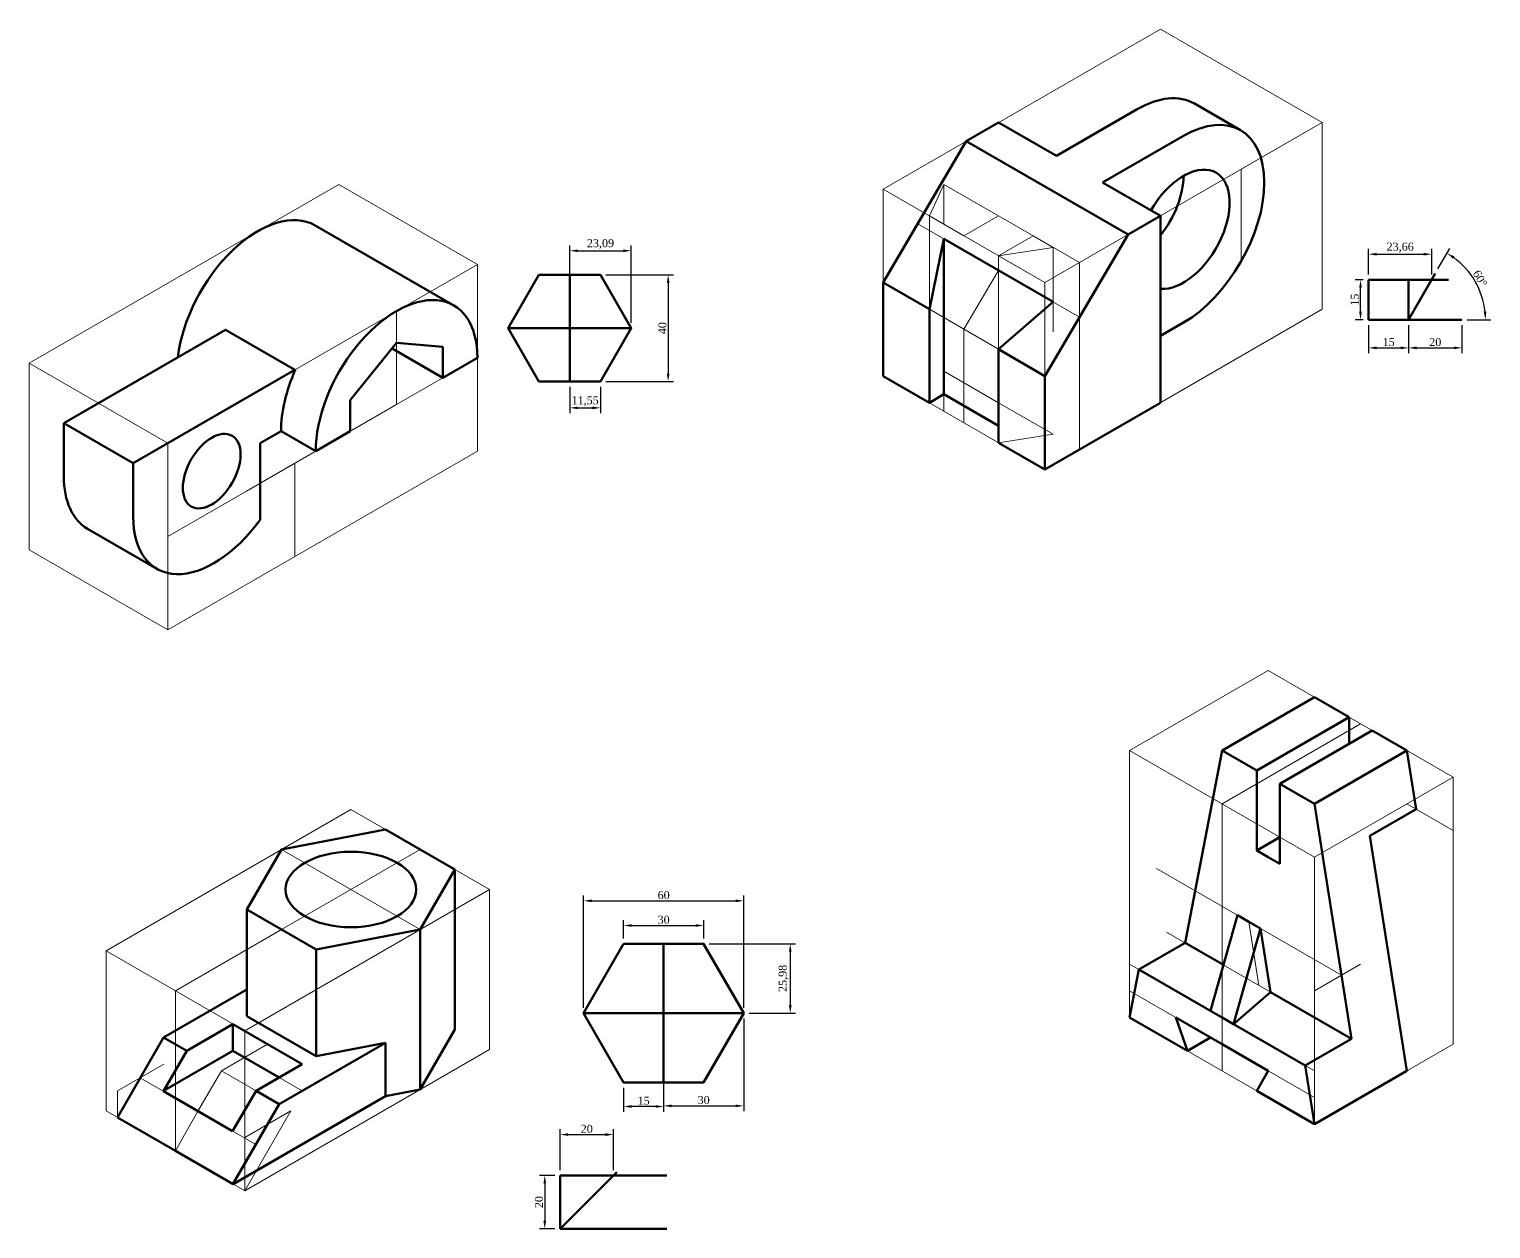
# Model space of a CAD drawing. Header units: millimetres. Extents: x 2048 to 5316, y 978 to 2109.
# Drawn here: x 4426 to 4974, y 1593 to 2042 of the extents above; entities that cross this region are included whole.
import ezdxf

# ---------------------------------------------------------------- set-up
doc = ezdxf.new("R2010")
doc.units = ezdxf.units.MM
for name, color, linetype, lineweight in [('Dark', 2, 'Continuous', 60), ('Light', 4, 'Continuous', 5), ('Medium', 6, 'Continuous', 20)]:
    doc.layers.add(name, color=color, linetype=linetype, lineweight=lineweight)
doc.styles.get("Standard").update_dxf_attribs({"font": 'times.ttf'})
doc.dimstyles.new('ISO-25', dxfattribs={"dimtxt": 3, "dimasz": 3, "dimexe": 2, "dimexo": 2, "dimtad": 1, "dimtoh": 1, "dimtxsty": 'Standard', "dimcen": 2.5, "dimadec": 0, "dimazin": 0, "dimtfac": 1, "dimtmove": 0, "dimatfit": 2, "dimfxl": 1, "dimarcsym": 0})

# ---------------------------------------------------------------- blocks, each defined once
blk = doc.blocks.new('*D37')
at = {"layer": 'Dark', "color": 0, "lineweight": -2, "transparency": 16777216}
for p, q in [((4642.05, 1950.11), (4667.41, 1950.11)), ((4665.41, 1947.11), (4665.41, 1913.11)), ((4642.05, 1910.11), (4667.41, 1910.11))]:
    blk.add_line(p, q, dxfattribs=at)
at = {"layer": 'Dark', "color": 0, "transparency": 16777216}
for points in [[(4664.91, 1947.11), (4665.91, 1947.11), (4665.41, 1950.11)], [(4664.91, 1913.11), (4665.91, 1913.11), (4665.41, 1910.11)]]:
    blk.add_solid(points, dxfattribs=at)
at = {"layer": 'Defpoints', "color": 0, "transparency": 16777216}
for p in [(4640.05, 1950.11), (4640.05, 1910.11), (4665.41, 1910.11)]:
    blk.add_point(p, dxfattribs=at)
at = {"layer": 'Dark', "color": 0, "transparency": 16777216, "insert": (4663.26, 1930.11), "char_height": 3, "attachment_point": 5, "rotation": 90}
blk.add_mtext('40', dxfattribs=at)
blk = doc.blocks.new('*D38')
at = {"layer": 'Dark', "color": 0, "lineweight": -2, "transparency": 16777216}
for p, q in [((4628.5, 1932.11), (4628.5, 1961.15)), ((4631.5, 1959.15), (4648.6, 1959.15)), ((4651.6, 1932.11), (4651.6, 1961.15))]:
    blk.add_line(p, q, dxfattribs=at)
at = {"layer": 'Dark', "color": 0, "transparency": 16777216}
for points in [[(4631.5, 1959.65), (4631.5, 1958.65), (4628.5, 1959.15)], [(4648.6, 1959.65), (4648.6, 1958.65), (4651.6, 1959.15)]]:
    blk.add_solid(points, dxfattribs=at)
at = {"layer": 'Defpoints', "color": 0, "transparency": 16777216}
for p in [(4651.6, 1959.15), (4628.5, 1930.11), (4651.6, 1930.11)]:
    blk.add_point(p, dxfattribs=at)
at = {"layer": 'Dark', "color": 0, "transparency": 16777216, "insert": (4640.05, 1961.64), "char_height": 3, "attachment_point": 5}
blk.add_mtext('23,09', dxfattribs=at)
blk = doc.blocks.new('*D39')
at = {"layer": 'Dark', "color": 0, "lineweight": -2, "transparency": 16777216}
for p, q in [((4628.5, 1908.11), (4628.5, 1898.25)), ((4640.05, 1908.11), (4640.05, 1898.25)), ((4631.5, 1900.25), (4637.05, 1900.25))]:
    blk.add_line(p, q, dxfattribs=at)
at = {"layer": 'Dark', "color": 0, "transparency": 16777216}
for points in [[(4631.5, 1900.75), (4631.5, 1899.75), (4628.5, 1900.25)], [(4637.05, 1900.75), (4637.05, 1899.75), (4640.05, 1900.25)]]:
    blk.add_solid(points, dxfattribs=at)
at = {"layer": 'Defpoints', "color": 0, "transparency": 16777216}
for p in [(4628.5, 1910.11), (4640.05, 1910.11), (4640.05, 1900.25)]:
    blk.add_point(p, dxfattribs=at)
at = {"layer": 'Dark', "color": 0, "transparency": 16777216, "insert": (4634.28, 1902.74), "char_height": 3, "attachment_point": 5}
blk.add_mtext('11,55', dxfattribs=at)
blk = doc.blocks.new('*D40')
at = {"layer": 'Dark', "color": 0, "lineweight": -2, "transparency": 16777216}
for p, q in [((4648.73, 1701.35), (4648.73, 1708.2)), ((4651.73, 1706.2), (4675.73, 1706.2)), ((4678.73, 1701.35), (4678.73, 1708.2))]:
    blk.add_line(p, q, dxfattribs=at)
at = {"layer": 'Dark', "color": 0, "transparency": 16777216}
for points in [[(4651.73, 1706.7), (4651.73, 1705.7), (4648.73, 1706.2)], [(4675.73, 1706.7), (4675.73, 1705.7), (4678.73, 1706.2)]]:
    blk.add_solid(points, dxfattribs=at)
at = {"layer": 'Defpoints', "color": 0, "transparency": 16777216}
for p in [(4678.73, 1706.2), (4648.73, 1699.35), (4678.73, 1699.35)]:
    blk.add_point(p, dxfattribs=at)
at = {"layer": 'Dark', "color": 0, "transparency": 16777216, "insert": (4663.73, 1708.35), "char_height": 3, "attachment_point": 5}
blk.add_mtext('30', dxfattribs=at)
blk = doc.blocks.new('*D41')
at = {"layer": 'Dark', "color": 0, "lineweight": -2, "transparency": 16777216}
for p, q in [((4633.73, 1675.37), (4633.73, 1717.45)), ((4636.73, 1715.45), (4690.73, 1715.45)), ((4693.73, 1675.37), (4693.73, 1717.45))]:
    blk.add_line(p, q, dxfattribs=at)
at = {"layer": 'Dark', "color": 0, "transparency": 16777216}
for points in [[(4636.73, 1715.95), (4636.73, 1714.95), (4633.73, 1715.45)], [(4690.73, 1715.95), (4690.73, 1714.95), (4693.73, 1715.45)]]:
    blk.add_solid(points, dxfattribs=at)
at = {"layer": 'Defpoints', "color": 0, "transparency": 16777216}
for p in [(4693.73, 1715.45), (4633.73, 1673.37), (4693.73, 1673.37)]:
    blk.add_point(p, dxfattribs=at)
at = {"layer": 'Dark', "color": 0, "transparency": 16777216, "insert": (4663.73, 1717.6), "char_height": 3, "attachment_point": 5}
blk.add_mtext('60', dxfattribs=at)
blk = doc.blocks.new('*D42')
at = {"layer": 'Dark', "color": 0, "lineweight": -2, "transparency": 16777216}
for p, q in [((4680.73, 1699.35), (4713.19, 1699.35)), ((4711.19, 1696.35), (4711.19, 1676.37)), ((4695.73, 1673.37), (4713.19, 1673.37))]:
    blk.add_line(p, q, dxfattribs=at)
at = {"layer": 'Dark', "color": 0, "transparency": 16777216}
for points in [[(4710.69, 1696.35), (4711.69, 1696.35), (4711.19, 1699.35)], [(4710.69, 1676.37), (4711.69, 1676.37), (4711.19, 1673.37)]]:
    blk.add_solid(points, dxfattribs=at)
at = {"layer": 'Defpoints', "color": 0, "transparency": 16777216}
for p in [(4678.73, 1699.35), (4693.73, 1673.37), (4711.19, 1673.37)]:
    blk.add_point(p, dxfattribs=at)
at = {"layer": 'Dark', "color": 0, "transparency": 16777216, "insert": (4708.7, 1686.36), "char_height": 3, "attachment_point": 5, "rotation": 90}
blk.add_mtext('25,98', dxfattribs=at)
blk = doc.blocks.new('*D43')
at = {"layer": 'Dark', "color": 0, "lineweight": -2, "transparency": 16777216}
for p, q in [((4648.73, 1645.39), (4648.73, 1636.35)), ((4663.73, 1645.39), (4663.73, 1636.35)), ((4660.73, 1638.35), (4651.73, 1638.35))]:
    blk.add_line(p, q, dxfattribs=at)
at = {"layer": 'Dark', "color": 0, "transparency": 16777216}
for points in [[(4651.73, 1638.85), (4651.73, 1637.85), (4648.73, 1638.35)], [(4660.73, 1638.85), (4660.73, 1637.85), (4663.73, 1638.35)]]:
    blk.add_solid(points, dxfattribs=at)
at = {"layer": 'Defpoints', "color": 0, "transparency": 16777216}
for p in [(4648.73, 1647.39), (4663.73, 1647.39), (4648.73, 1638.35)]:
    blk.add_point(p, dxfattribs=at)
at = {"layer": 'Dark', "color": 0, "transparency": 16777216, "insert": (4656.23, 1640.5), "char_height": 3, "attachment_point": 5}
blk.add_mtext('15', dxfattribs=at)
blk = doc.blocks.new('*D44')
at = {"layer": 'Dark', "color": 0, "lineweight": -2, "transparency": 16777216}
for p, q in [((4663.73, 1671.37), (4663.73, 1636.6)), ((4693.73, 1671.37), (4693.73, 1636.6)), ((4666.73, 1638.6), (4690.73, 1638.6))]:
    blk.add_line(p, q, dxfattribs=at)
at = {"layer": 'Dark', "color": 0, "transparency": 16777216}
for points in [[(4666.73, 1639.1), (4666.73, 1638.1), (4663.73, 1638.6)], [(4690.73, 1639.1), (4690.73, 1638.1), (4693.73, 1638.6)]]:
    blk.add_solid(points, dxfattribs=at)
at = {"layer": 'Defpoints', "color": 0, "transparency": 16777216}
for p in [(4663.73, 1673.37), (4693.73, 1673.37), (4693.73, 1638.6)]:
    blk.add_point(p, dxfattribs=at)
at = {"layer": 'Dark', "color": 0, "transparency": 16777216, "insert": (4678.73, 1640.75), "char_height": 3, "attachment_point": 5}
blk.add_mtext('30', dxfattribs=at)
blk = doc.blocks.new('*D45')
at = {"layer": 'Dark', "color": 0, "lineweight": -2, "transparency": 16777216}
for p, q in [((4624.91, 1614.51), (4624.91, 1629.81)), ((4627.91, 1627.81), (4641.91, 1627.81)), ((4644.91, 1614.51), (4644.91, 1629.81))]:
    blk.add_line(p, q, dxfattribs=at)
at = {"layer": 'Dark', "color": 0, "transparency": 16777216}
for points in [[(4627.91, 1628.31), (4627.91, 1627.31), (4624.91, 1627.81)], [(4641.91, 1628.31), (4641.91, 1627.31), (4644.91, 1627.81)]]:
    blk.add_solid(points, dxfattribs=at)
at = {"layer": 'Defpoints', "color": 0, "transparency": 16777216}
for p in [(4644.91, 1627.81), (4624.91, 1612.51), (4644.91, 1612.51)]:
    blk.add_point(p, dxfattribs=at)
at = {"layer": 'Dark', "color": 0, "transparency": 16777216, "insert": (4634.91, 1629.96), "char_height": 3, "attachment_point": 5}
blk.add_mtext('20', dxfattribs=at)
blk = doc.blocks.new('*D46')
at = {"layer": 'Dark', "color": 0, "lineweight": -2, "transparency": 16777216}
for p, q in [((4622.91, 1612.51), (4617.15, 1612.51)), ((4619.15, 1609.51), (4619.15, 1595.51)), ((4622.91, 1592.51), (4617.15, 1592.51))]:
    blk.add_line(p, q, dxfattribs=at)
at = {"layer": 'Dark', "color": 0, "transparency": 16777216}
for points in [[(4618.65, 1609.51), (4619.65, 1609.51), (4619.15, 1612.51)], [(4618.65, 1595.51), (4619.65, 1595.51), (4619.15, 1592.51)]]:
    blk.add_solid(points, dxfattribs=at)
at = {"layer": 'Defpoints', "color": 0, "transparency": 16777216}
for p in [(4624.91, 1612.51), (4619.15, 1592.51), (4624.91, 1592.51)]:
    blk.add_point(p, dxfattribs=at)
at = {"layer": 'Dark', "color": 0, "transparency": 16777216, "insert": (4617, 1602.51), "char_height": 3, "attachment_point": 5, "rotation": 90}
blk.add_mtext('20', dxfattribs=at)
blk = doc.blocks.new('*D50')
at = {"layer": 'Dark', "color": 0, "lineweight": -2, "transparency": 16777216}
for p, q in [((4943.01, 1931.28), (4943.01, 1920.74)), ((4963.01, 1931.28), (4963.01, 1920.74)), ((4946.01, 1922.74), (4960.01, 1922.74))]:
    blk.add_line(p, q, dxfattribs=at)
at = {"layer": 'Dark', "color": 0, "transparency": 16777216}
for points in [[(4946.01, 1923.24), (4946.01, 1922.24), (4943.01, 1922.74)], [(4960.01, 1923.24), (4960.01, 1922.24), (4963.01, 1922.74)]]:
    blk.add_solid(points, dxfattribs=at)
at = {"layer": 'Defpoints', "color": 0, "transparency": 16777216}
for p in [(4943.01, 1933.28), (4963.01, 1933.28), (4963.01, 1922.74)]:
    blk.add_point(p, dxfattribs=at)
at = {"layer": 'Dark', "color": 0, "transparency": 16777216, "insert": (4953.01, 1924.9), "char_height": 3, "attachment_point": 5}
blk.add_mtext('20', dxfattribs=at)
blk = doc.blocks.new('*D51')
at = {"layer": 'Dark', "color": 0, "lineweight": -2, "transparency": 16777216}
for p, q in [((4954.01, 1952.34), (4958.41, 1959.95)), ((4965.01, 1933.28), (4973.8, 1933.28))]:
    blk.add_line(p, q, dxfattribs=at)
blk.add_arc((4943.01, 1933.28), 28.79, 5.9724, 54.0276, dxfattribs=at)
at = {"layer": 'Dark', "color": 0, "transparency": 16777216}
for points in [[(4959.65, 1956.17), (4960.2, 1957.01), (4957.41, 1958.22)], [(4972.15, 1936.31), (4971.15, 1936.25), (4971.8, 1933.28)]]:
    blk.add_solid(points, dxfattribs=at)
at = {"layer": 'Defpoints', "color": 0, "transparency": 16777216}
for p in [(4953.01, 1950.6), (4970.07, 1943.13), (4943.01, 1933.28), (4943.01, 1933.28), (4963.01, 1933.28)]:
    blk.add_point(p, dxfattribs=at)
at = {"layer": 'Dark', "color": 0, "transparency": 16777216, "insert": (4969.81, 1948.76), "char_height": 3, "attachment_point": 5, "rotation": 300}
blk.add_mtext('60°', dxfattribs=at)
blk = doc.blocks.new('*D52')
at = {"layer": 'Dark', "color": 0, "lineweight": -2, "transparency": 16777216}
for p, q in [((4928.01, 1931.28), (4928.01, 1920.74)), ((4943.01, 1931.28), (4943.01, 1920.74)), ((4931.01, 1922.74), (4940.01, 1922.74))]:
    blk.add_line(p, q, dxfattribs=at)
at = {"layer": 'Dark', "color": 0, "transparency": 16777216}
for points in [[(4931.01, 1923.24), (4931.01, 1922.24), (4928.01, 1922.74)], [(4940.01, 1923.24), (4940.01, 1922.24), (4943.01, 1922.74)]]:
    blk.add_solid(points, dxfattribs=at)
at = {"layer": 'Defpoints', "color": 0, "transparency": 16777216}
for p in [(4928.01, 1933.28), (4943.01, 1933.28), (4943.01, 1922.74)]:
    blk.add_point(p, dxfattribs=at)
at = {"layer": 'Dark', "color": 0, "transparency": 16777216, "insert": (4935.51, 1924.9), "char_height": 3, "attachment_point": 5}
blk.add_mtext('15', dxfattribs=at)
blk = doc.blocks.new('*D53')
at = {"layer": 'Dark', "color": 0, "lineweight": -2, "transparency": 16777216}
for p, q in [((4926.01, 1948.28), (4922.98, 1948.28)), ((4924.98, 1936.28), (4924.98, 1945.28)), ((4926.01, 1933.28), (4922.98, 1933.28))]:
    blk.add_line(p, q, dxfattribs=at)
at = {"layer": 'Dark', "color": 0, "transparency": 16777216}
for points in [[(4924.48, 1945.28), (4925.48, 1945.28), (4924.98, 1948.28)], [(4924.48, 1936.28), (4925.48, 1936.28), (4924.98, 1933.28)]]:
    blk.add_solid(points, dxfattribs=at)
at = {"layer": 'Defpoints', "color": 0, "transparency": 16777216}
for p in [(4924.98, 1948.28), (4928.01, 1948.28), (4928.01, 1933.28)]:
    blk.add_point(p, dxfattribs=at)
at = {"layer": 'Dark', "color": 0, "transparency": 16777216, "insert": (4922.83, 1940.78), "char_height": 3, "attachment_point": 5, "rotation": 90}
blk.add_mtext('15', dxfattribs=at)
blk = doc.blocks.new('*D54')
at = {"layer": 'Dark', "color": 0, "lineweight": -2, "transparency": 16777216}
for p, q in [((4928.01, 1950.28), (4928.01, 1959.85)), ((4931.01, 1957.85), (4948.67, 1957.85)), ((4951.67, 1950.28), (4951.67, 1959.85))]:
    blk.add_line(p, q, dxfattribs=at)
at = {"layer": 'Dark', "color": 0, "transparency": 16777216}
for points in [[(4931.01, 1958.35), (4931.01, 1957.35), (4928.01, 1957.85)], [(4948.67, 1958.35), (4948.67, 1957.35), (4951.67, 1957.85)]]:
    blk.add_solid(points, dxfattribs=at)
at = {"layer": 'Defpoints', "color": 0, "transparency": 16777216}
for p in [(4951.67, 1957.85), (4928.01, 1948.28), (4951.67, 1948.28)]:
    blk.add_point(p, dxfattribs=at)
at = {"layer": 'Dark', "color": 0, "transparency": 16777216, "insert": (4939.84, 1960.35), "char_height": 3, "attachment_point": 5}
blk.add_mtext('23,66', dxfattribs=at)

msp = doc.modelspace()

# ---------------------------------------------------------------- linework, layer by layer
at = {"layer": 'Dark'}
for p, q in [((4841.275, 2012.194), (4810.964, 1994.694)), ((4862.708, 2014.317), (4880.028, 2004.317)), ((4789.313, 2007.194), (4777.189, 2000.194)), ((4810.964, 1994.694), (4789.313, 2007.194)), ((4777.189, 2000.194), (4746.012, 1947.194)), ((4837.811, 1965.194), (4777.189, 2000.194)), ((4858.595, 2002.194), (4828.284, 1984.694)), ((4849.935, 1972.194), (4828.284, 1984.694)), ((4533.059, 1968.659), (4585.021, 1938.659)), ((4849.935, 1972.194), (4837.811, 1965.194)), ((4849.935, 1972.194), (4849.935, 1902.194)), ((4763.333, 1937.194), (4768.823, 1963.607)), ((4768.823, 1963.607), (4809.804, 1939.947)), ((4768.823, 1963.607), (4768.823, 1905.364)), ((4837.811, 1965.194), (4806.634, 1912.194)), ((4943.011, 1933.284), (4953.011, 1950.604)), ((4628.503, 1950.106), (4628.503, 1910.106)), ((4746.012, 1912.194), (4746.012, 1947.194)), ((4746.012, 1947.194), (4763.333, 1937.194)), ((4943.011, 1948.284), (4928.011, 1948.284)), ((4928.011, 1948.284), (4928.011, 1933.284)), ((4943.011, 1933.284), (4943.011, 1948.284)), ((4943.011, 1948.284), (4958.011, 1948.284)), ((4789.313, 1922.194), (4809.804, 1939.947)), ((4763.333, 1937.194), (4763.333, 1902.194)), ((4438.88, 1894.536), (4499.502, 1929.536)), ((4499.502, 1929.536), (4525.483, 1914.536)), ((4605.409, 1930.106), (4651.597, 1930.106)), ((4849.935, 1927.194), (4858.595, 1932.194)), ((4928.011, 1933.284), (4943.011, 1933.284)), ((4943.011, 1933.284), (4963.011, 1933.284)), ((4546.267, 1903.086), (4563.588, 1924.626)), ((4563.588, 1924.626), (4580.908, 1923.086)), ((4580.908, 1911.536), (4561.891, 1922.516)), ((4580.908, 1911.536), (4580.908, 1923.086)), ((4593.899, 1919.036), (4580.908, 1911.536)), ((4806.634, 1912.194), (4789.313, 1922.194)), ((4789.313, 1922.194), (4789.313, 1887.194)), ((4464.861, 1879.536), (4525.483, 1914.536)), ((4746.012, 1912.194), (4763.333, 1902.194)), ((4806.634, 1877.194), (4806.634, 1912.194)), ((4546.267, 1891.536), (4546.267, 1903.086)), ((4763.333, 1902.194), (4768.823, 1905.364)), ((4768.823, 1905.364), (4789.313, 1893.534)), ((4849.935, 1902.194), (4806.634, 1877.194)), ((4438.88, 1874.536), (4438.88, 1894.536)), ((4464.861, 1879.536), (4438.88, 1894.536)), ((4512.492, 1887.036), (4520.286, 1891.536)), ((4533.277, 1884.036), (4520.286, 1891.536)), ((4533.277, 1884.036), (4546.267, 1891.536)), ((4512.492, 1858.313), (4512.492, 1887.036)), ((4806.634, 1877.194), (4789.313, 1887.194)), ((4464.861, 1859.536), (4464.861, 1879.536)), ((4447.758, 1854.913), (4473.739, 1839.913)), ((4873.051, 1771.757), (4907.692, 1791.757)), ((4920.683, 1784.257), (4907.692, 1791.757)), ((4886.042, 1764.257), (4920.683, 1784.257)), ((4920.683, 1784.257), (4920.683, 1774.257)), ((4894.702, 1759.257), (4929.343, 1779.257)), ((4929.343, 1779.257), (4942.333, 1771.757)), ((4873.051, 1771.757), (4859.195, 1699.757)), ((4886.042, 1764.257), (4873.051, 1771.757)), ((4942.333, 1771.757), (4907.692, 1751.757)), ((4942.333, 1771.757), (4945.797, 1749.757)), ((4886.042, 1764.257), (4886.042, 1734.257)), ((4894.702, 1759.257), (4907.692, 1751.757)), ((4894.702, 1729.257), (4894.702, 1759.257)), ((4907.692, 1751.757), (4921.549, 1663.757)), ((4945.797, 1749.757), (4928.477, 1739.757)), ((4520.506, 1734.692), (4559.477, 1742.192)), ((4572.467, 1734.692), (4559.477, 1742.192)), ((4886.042, 1734.257), (4894.702, 1739.257)), ((4928.477, 1739.757), (4942.333, 1651.757)), ((4507.515, 1712.192), (4520.506, 1734.692)), ((4572.467, 1734.692), (4585.458, 1727.192)), ((4886.042, 1734.257), (4890.372, 1731.757)), ((4890.372, 1731.757), (4894.702, 1729.257)), ((4572.467, 1704.692), (4585.458, 1727.192)), ((4585.458, 1727.192), (4585.458, 1667.192)), ((4520.506, 1704.692), (4507.515, 1712.192)), ((4507.515, 1712.192), (4507.515, 1672.192)), ((4878.825, 1710.09), (4868.721, 1674.257)), ((4883.155, 1707.59), (4878.825, 1710.09)), ((4520.506, 1704.692), (4533.496, 1697.192)), ((4533.496, 1697.192), (4572.467, 1704.692)), ((4572.467, 1704.692), (4572.467, 1644.692)), ((4887.485, 1705.09), (4877.381, 1669.257)), ((4883.155, 1707.59), (4887.485, 1705.09)), ((4887.485, 1705.09), (4891.238, 1681.257)), ((4663.728, 1699.349), (4663.728, 1647.387)), ((4841.874, 1689.757), (4859.195, 1699.757)), ((4859.195, 1699.757), (4873.571, 1691.457)), ((4533.496, 1697.192), (4533.496, 1657.192)), ((4841.874, 1689.757), (4838.41, 1671.757)), ((4904.228, 1653.757), (4841.874, 1689.757)), ((4476.262, 1664.256), (4507.515, 1682.215)), ((4877.381, 1669.257), (4891.238, 1681.257)), ((4891.238, 1681.257), (4921.549, 1663.757)), ((4507.515, 1672.192), (4533.496, 1657.192)), ((4633.728, 1673.368), (4693.728, 1673.368)), ((4838.41, 1671.757), (4860.061, 1659.257)), ((4873.051, 1661.757), (4855.731, 1671.757)), ((4855.731, 1671.757), (4860.061, 1659.257)), ((4873.051, 1671.757), (4868.721, 1674.257)), ((4873.051, 1671.757), (4877.381, 1669.257)), ((4484.922, 1659.256), (4502.243, 1669.256)), ((4502.243, 1669.256), (4528.224, 1654.256)), ((4502.243, 1669.256), (4502.243, 1659.256)), ((4585.458, 1667.192), (4572.467, 1644.692)), ((4476.262, 1664.256), (4458.942, 1634.256)), ((4484.922, 1659.256), (4476.262, 1664.256)), ((4519.563, 1639.256), (4559.477, 1662.192)), ((4533.496, 1657.192), (4559.477, 1662.192)), ((4559.477, 1642.192), (4559.477, 1662.192)), ((4860.061, 1659.257), (4868.721, 1664.257)), ((4873.051, 1661.757), (4890.372, 1651.757)), ((4904.228, 1653.757), (4921.549, 1663.757)), ((4476.169, 1644.093), (4484.922, 1659.256)), ((4502.243, 1659.256), (4476.169, 1644.202)), ((4502.243, 1659.256), (4519.563, 1649.256)), ((4510.903, 1644.256), (4528.224, 1654.256)), ((4886.042, 1644.257), (4890.372, 1651.757)), ((4904.228, 1653.757), (4907.692, 1631.757)), ((4907.692, 1631.757), (4942.333, 1651.757)), ((4476.169, 1644.093), (4502.149, 1629.093)), ((4502.149, 1629.093), (4510.903, 1644.256)), ((4510.903, 1644.256), (4519.563, 1639.256)), ((4572.467, 1644.692), (4559.477, 1642.192)), ((4907.692, 1631.757), (4886.042, 1644.257)), ((4519.563, 1639.256), (4502.243, 1609.256)), ((4502.337, 1609.202), (4559.477, 1642.192)), ((4480.686, 1621.702), (4459.035, 1634.202)), ((4480.686, 1621.702), (4502.337, 1609.202)), ((4624.906, 1592.505), (4646.119, 1613.719)), ((4624.906, 1592.505), (4624.906, 1612.505)), ((4624.906, 1612.505), (4664.906, 1612.505)), ((4624.906, 1592.505), (4664.906, 1592.505))]:
    msp.add_line(p, q, dxfattribs=at)
for points in [[(4616.956, 1950.106), (4605.409, 1930.106), (4616.956, 1910.106), (4640.05, 1910.106), (4651.597, 1930.106), (4640.05, 1950.106)], [(4648.728, 1699.349), (4633.728, 1673.368), (4648.728, 1647.387), (4678.728, 1647.387), (4693.728, 1673.368), (4678.728, 1699.349)]]:
    msp.add_lwpolyline(points, close=True, dxfattribs=at)
for centre, major_axis, start_param, end_param in [((4841.275, 1977.194), (-21.433, -37.123), 3.1415927, 3.9269908), ((4858.595, 1967.194), (-21.433, -37.123), 0.7853982, 3.9269908), ((4858.595, 1967.194), (-12.247, -21.213), 6.5449847, 10.9955743), ((4841.275, 1977.194), (-12.247, -21.213), 7.5921822, 8.6393798), ((4511.626, 1931.536), (-21.433, -37.123), 9.424778, 11.6376249), ((4563.588, 1901.536), (-21.433, -37.123), 8.6393798, 11.7809725), ((4550.597, 1909.036), (-21.433, -37.123), 11.1772231, 11.7809725), ((4469.191, 1892.036), (-21.433, -37.123), 5.4977871, 6.2831853), ((4495.172, 1877.036), (-21.433, -37.123), 5.4977871, 7.676829)]:
    msp.add_ellipse(centre, major_axis=major_axis, ratio=0.5773503, start_param=start_param, end_param=end_param, dxfattribs=at)
for centre, major_axis in [((4494.306, 1876.536), (-7.655, -13.258)), ((4546.487, 1719.692), (-24.495, 0))]:
    msp.add_ellipse(centre, major_axis=major_axis, ratio=0.5773503, dxfattribs=at)
at = {"layer": 'Light'}
for p, q in [((4746.012, 1982.194), (4849.935, 2042.194)), ((4849.935, 2042.194), (4910.557, 2007.194)), ((4910.557, 2007.194), (4806.634, 1947.194)), ((4910.557, 1937.194), (4910.557, 2007.194)), ((4425.89, 1917.036), (4541.937, 1984.036)), ((4541.937, 1984.036), (4593.899, 1954.036)), ((4746.012, 1912.194), (4746.012, 1982.194)), ((4746.012, 1982.194), (4806.634, 1947.194)), ((4593.899, 1954.036), (4477.851, 1887.036)), ((4593.899, 1884.036), (4593.899, 1954.036)), ((4806.634, 1947.194), (4806.634, 1877.194)), ((4806.634, 1877.194), (4910.557, 1937.194)), ((4425.89, 1847.036), (4425.89, 1917.036)), ((4425.89, 1917.036), (4477.851, 1887.036)), ((4806.634, 1877.194), (4746.012, 1912.194)), ((4477.851, 1887.036), (4477.851, 1817.036)), ((4477.851, 1817.036), (4593.899, 1884.036)), ((4477.851, 1817.036), (4425.89, 1847.036)), ((4838.41, 1771.757), (4890.372, 1801.757)), ((4890.372, 1801.757), (4959.654, 1761.757)), ((4838.41, 1671.757), (4838.41, 1771.757)), ((4838.41, 1771.757), (4907.692, 1731.757)), ((4959.654, 1761.757), (4907.692, 1731.757)), ((4959.654, 1661.757), (4959.654, 1761.757)), ((4454.705, 1696.702), (4546.487, 1749.692)), ((4546.487, 1749.692), (4598.448, 1719.692)), ((4907.692, 1731.757), (4907.692, 1631.757)), ((4598.448, 1719.692), (4506.667, 1666.702)), ((4598.448, 1659.692), (4598.448, 1719.692)), ((4454.705, 1636.702), (4454.705, 1696.702)), ((4454.705, 1696.702), (4506.667, 1666.702)), ((4907.692, 1631.757), (4838.41, 1671.757)), ((4506.667, 1666.702), (4506.667, 1606.702)), ((4907.692, 1631.757), (4959.654, 1661.757)), ((4506.667, 1606.702), (4598.448, 1659.692)), ((4506.667, 1606.702), (4454.705, 1636.702))]:
    msp.add_line(p, q, dxfattribs=at)
at = {"layer": 'Medium'}
for p, q in [((4910.557, 2007.194), (4880.246, 1989.694)), ((4880.246, 1989.694), (4880.246, 1954.694)), ((4763.333, 1972.194), (4768.823, 1984.024)), ((4789.313, 1972.194), (4768.823, 1984.024)), ((4768.823, 1984.024), (4768.823, 1969.024)), ((4819.624, 1934.277), (4759.002, 1969.277)), ((4776.323, 1964.694), (4763.333, 1972.194)), ((4763.333, 1972.194), (4763.333, 1926.487)), ((4776.323, 1964.694), (4789.313, 1972.194)), ((4789.313, 1972.194), (4819.624, 1954.694)), ((4789.313, 1957.194), (4802.304, 1964.694)), ((4802.304, 1964.694), (4809.804, 1960.364)), ((4809.804, 1960.364), (4789.313, 1957.194)), ((4806.634, 1947.194), (4789.313, 1957.194)), ((4789.313, 1957.194), (4789.313, 1922.194)), ((4809.804, 1960.364), (4809.804, 1928.787)), ((4789.313, 1951.777), (4776.323, 1929.694)), ((4819.624, 1884.694), (4819.624, 1954.694)), ((4563.588, 1901.536), (4563.588, 1936.536)), ((4789.313, 1922.194), (4763.333, 1937.194)), ((4776.323, 1929.694), (4776.323, 1894.694)), ((4563.588, 1901.536), (4563.588, 1924.626)), ((4593.899, 1919.036), (4563.588, 1901.536)), ((4593.899, 1884.036), (4593.899, 1919.036)), ((4763.333, 1917.194), (4763.333, 1902.194)), ((4789.313, 1902.194), (4768.823, 1914.024)), ((4768.823, 1914.024), (4768.823, 1899.024)), ((4563.588, 1901.536), (4507.296, 1869.036)), ((4789.313, 1902.194), (4809.804, 1890.364)), ((4809.804, 1890.364), (4789.313, 1887.194)), ((4508.162, 1869.536), (4525.483, 1879.536)), ((4525.483, 1879.536), (4525.483, 1844.536)), ((4806.634, 1877.194), (4819.624, 1884.694)), ((4477.851, 1852.036), (4508.162, 1869.536)), ((4477.851, 1817.036), (4477.851, 1852.036)), ((4873.051, 1751.757), (4925.013, 1781.757)), ((4959.654, 1761.757), (4959.654, 1741.757)), ((4873.051, 1751.757), (4873.051, 1651.757)), ((4959.654, 1741.757), (4942.333, 1751.757)), ((4572.467, 1734.692), (4520.506, 1704.692)), ((4546.487, 1719.692), (4520.506, 1734.692)), ((4917.796, 1687.59), (4848.514, 1727.59)), ((4546.487, 1719.692), (4572.467, 1704.692)), ((4520.506, 1704.692), (4480.686, 1681.702)), ((4883.155, 1707.59), (4886.908, 1683.757)), ((4921.549, 1663.757), (4852.267, 1703.757)), ((4907.692, 1651.757), (4838.41, 1691.757)), ((4907.692, 1681.757), (4925.013, 1691.757)), ((4480.686, 1681.702), (4480.686, 1621.702)), ((4907.692, 1641.757), (4838.41, 1681.757)), ((4907.692, 1651.757), (4907.692, 1681.757)), ((4497.913, 1651.756), (4515.233, 1661.756)), ((4904.228, 1653.757), (4921.549, 1663.757)), ((4515.233, 1651.756), (4502.243, 1659.256)), ((4459.035, 1644.202), (4476.356, 1654.202)), ((4489.159, 1636.593), (4497.913, 1651.756)), ((4497.913, 1651.756), (4510.903, 1644.256)), ((4515.233, 1651.756), (4528.224, 1644.256)), ((4907.692, 1631.757), (4907.692, 1651.757)), ((4459.035, 1634.202), (4459.035, 1644.202)), ((4467.508, 1649.093), (4510.81, 1624.093)), ((4907.692, 1631.757), (4907.692, 1641.757)), ((4480.686, 1621.702), (4489.159, 1636.593)), ((4506.667, 1626.702), (4523.987, 1636.702)), ((4523.987, 1636.702), (4506.667, 1606.702)), ((4506.667, 1606.702), (4506.667, 1626.702))]:
    msp.add_line(p, q, dxfattribs=at)

# ---------------------------------------------------------------- dimensions: what is measured, and where the dimension line sits
at = {"layer": 'Dark'}
for base, p1, p2, picture, middle in [((4651.597, 1959.15), (4628.503, 1930.106), (4651.597, 1930.106), '*D38', (4640.05, 1961.644)), ((4951.672, 1957.854), (4928.011, 1948.284), (4951.672, 1948.284), '*D54', (4939.841, 1960.347)), ((4943.011, 1922.745), (4928.011, 1933.284), (4943.011, 1933.284), '*D52', (4935.511, 1924.896)), ((4963.011, 1922.745), (4943.011, 1933.284), (4963.011, 1933.284), '*D50', (4953.011, 1924.896)), ((4640.05, 1900.25), (4628.503, 1910.106), (4640.05, 1910.106), '*D39', (4634.277, 1902.744)), ((4693.728, 1715.449), (4633.728, 1673.368), (4693.728, 1673.368), '*D41', (4663.728, 1717.6)), ((4678.728, 1706.2), (4648.728, 1699.349), (4678.728, 1699.349), '*D40', (4663.728, 1708.351)), ((4693.728, 1638.603), (4663.728, 1673.368), (4693.728, 1673.368), '*D44', (4678.728, 1640.754)), ((4648.728, 1638.353), (4663.728, 1647.387), (4648.728, 1647.387), '*D43', (4656.228, 1640.504)), ((4644.906, 1627.812), (4624.906, 1612.505), (4644.906, 1612.505), '*D45', (4634.906, 1629.963))]:
    dim = msp.add_linear_dim(base=base, p1=p1, p2=p2, dimstyle='ISO-25', dxfattribs=at)
    dim.commit()
    dim.dimension.update_dxf_attribs({"geometry": picture, "text_midpoint": middle})
dim = msp.add_angular_dim_2l(base=(4970.068, 1943.131), line1=((4943.011, 1933.284), (4963.011, 1933.284)), line2=((4943.011, 1933.284), (4953.011, 1950.604)), dimstyle='ISO-25', dxfattribs=at)
dim.commit()
dim.dimension.update_dxf_attribs({"geometry": '*D51', "text_midpoint": (4969.81, 1948.756)})
for base, p1, p2, picture, middle in [((4665.414, 1910.106), (4640.05, 1950.106), (4640.05, 1910.106), '*D37', (4663.263, 1930.106)), ((4924.984, 1948.284), (4928.011, 1933.284), (4928.011, 1948.284), '*D53', (4922.834, 1940.784)), ((4711.193, 1673.368), (4678.728, 1699.349), (4693.728, 1673.368), '*D42', (4708.699, 1686.358)), ((4619.154, 1592.505), (4624.906, 1612.505), (4624.906, 1592.505), '*D46', (4617.003, 1602.505))]:
    dim = msp.add_linear_dim(base=base, p1=p1, p2=p2, angle=90, dimstyle='ISO-25', dxfattribs=at)
    dim.commit()
    dim.dimension.update_dxf_attribs({"geometry": picture, "text_midpoint": middle})

doc.saveas('drawing.dxf')
